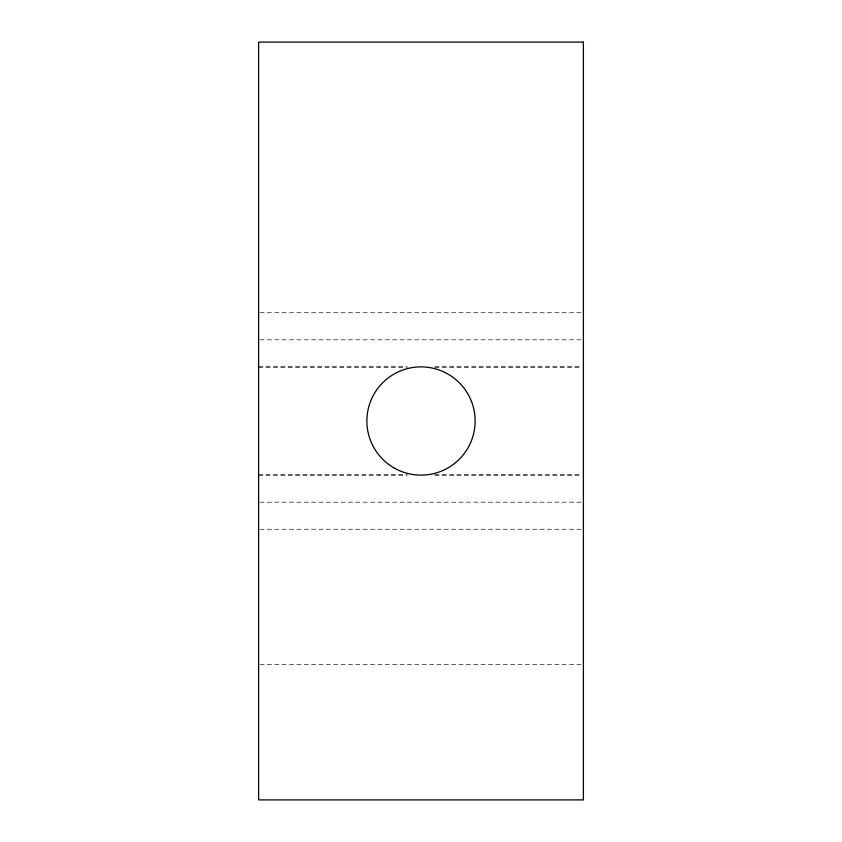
<?xml version="1.0" encoding="UTF-8"?>
<svg xmlns="http://www.w3.org/2000/svg" width="842" height="842" viewBox="0 0 842 842"><rect width="100%" height="100%" fill="white"/><g stroke="black" fill="none" stroke-linecap="round" stroke-linejoin="round"><path stroke-width="0.63" stroke-dasharray="4.21 3.16" d="M259.925 312.74L583.39 312.74M259.925 339.81L583.39 339.81M258.61 366.923L407.191 366.923M434.809 366.923L582.075 366.923M258.61 367.091L407.191 367.091M434.809 367.091L582.075 367.091M258.61 474.909L407.191 474.909M434.809 474.909L582.075 474.909M258.61 475.077L407.191 475.077M434.809 475.077L582.075 475.077M259.925 502.19L583.39 502.19M259.925 529.26L583.39 529.26M259.925 664.58L583.39 664.58"/><path stroke-width="1.26" d="M583.39 42.1L258.61 42.1L258.61 799.9L583.39 799.9L583.39 42.1M393.94 467.878A54.13 54.13 0 0 0 475.13 421A54.13 54.13 0 0 0 393.94 374.122A54.13 54.13 0 0 0 393.94 467.878"/></g></svg>
